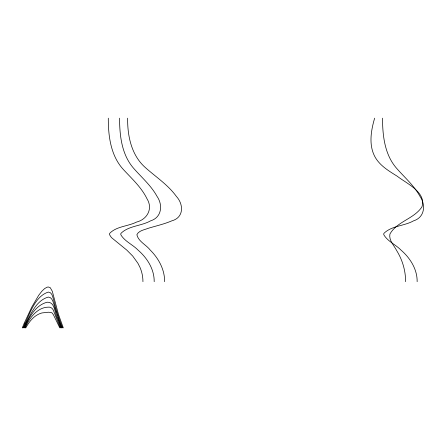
<?xml version="1.0" encoding="UTF-8"?>
<svg xmlns="http://www.w3.org/2000/svg" width="446" height="446" viewBox="0 0 446 446"><rect width="100%" height="100%" fill="white"/><g stroke="black" fill="none" stroke-linecap="round" stroke-linejoin="round"><path stroke-width="0.67" d="M374.64 118.179C370.905 130.929 368.39 145.814 375.549 157.878C380.6 166.157 389.174 171.18 397.18 176.192C406.367 183.39 426.638 192.265 421.944 206.86C414.066 218.925 396.957 221.411 389.91 234.083C388.683 240.394 394.063 245.4 396.689 250.613C402.426 259.912 405.67 270.728 405.581 281.677M417.155 281.677C417.3 269.211 410.153 258.005 400.993 250.078C395.647 244.564 387.669 241.42 383.755 234.691L383.833 233.442C391.527 225.698 404.227 226.111 413.57 220.842C424.743 217.425 426.002 204.948 419.981 196.357C413.871 185.185 403.959 176.945 395.808 167.378C384.53 153.747 382.568 135.222 382.523 118.179M154.193 281.677C154.344 269.211 147.197 258.005 138.031 250.078C132.691 244.564 124.713 241.42 120.794 234.691L120.872 233.442C128.565 225.698 141.265 226.111 150.614 220.842C161.786 217.425 163.046 204.948 157.025 196.357C150.91 185.185 140.997 176.945 132.847 167.378C121.574 153.747 119.612 135.222 119.561 118.179M164.624 281.677C164.758 269.607 158.631 258.418 150.252 250.078C146.193 244.782 138.36 241.531 136.872 234.691C138.929 230.459 144.437 229.841 148.39 228.252C156.228 225.877 164.279 224.087 171.821 220.842C184.02 217.564 183.741 204.296 176.337 196.357C167.919 184.716 155.687 176.856 145.14 167.378C131.392 155.124 127.394 135.857 127.645 118.179M108.3 118.179C108.233 136.253 110.764 156.067 123.659 169.831C132.094 178.935 141.577 187.515 147.052 198.877C153.184 208.717 147.169 219.477 136.47 222.097C127.885 226.429 116.406 226.25 109.61 233.442L109.532 234.691L111.383 237.523L126.77 250.078L132.746 256.099L137.914 263.274L139.972 267.344A34.81 33.807 90 0 1 142.943 281.677M24.257 323.149L22.3 327.821L23.002 327.821C29.213 316.058 34.186 296.54 48.341 292.069C52.377 292.286 52.728 297.398 53.749 300.353C56.062 309.697 58.889 318.923 62.579 327.821L63.282 327.821L58.515 314.558L52.321 291.31L50.253 287.692L48.341 286.99L47.187 287.168L44.633 288.568L41.785 291.31L38.674 295.336L31.794 307.021L24.257 323.149M25.338 324.158L23.705 327.821L24.407 327.821C29.135 317.613 35.312 305.187 47.181 302.215C55.36 301.708 54.473 313.348 57.512 318.399A168.003 168.003 0 0 0 61.174 327.821L61.877 327.821C58.649 320.406 56.313 312.652 54.094 304.891C53.046 301.953 52.238 297.237 48.341 297.058C36.249 300.375 30.874 314.118 25.338 324.158M26.615 324.733L25.11 327.821L25.812 327.821C28.695 322.581 32.441 317.502 37.798 314.592A19.206 19.206 0 0 1 42.069 312.925L48.341 312.228L50.922 312.429L52.031 312.93L53.33 314.592L59.764 327.821L60.466 327.821C57.885 322.335 55.873 316.621 53.654 310.985C52.951 308.665 50.877 306.815 48.341 307.149C38.094 307.288 30.88 316.37 26.615 324.733"/></g></svg>
